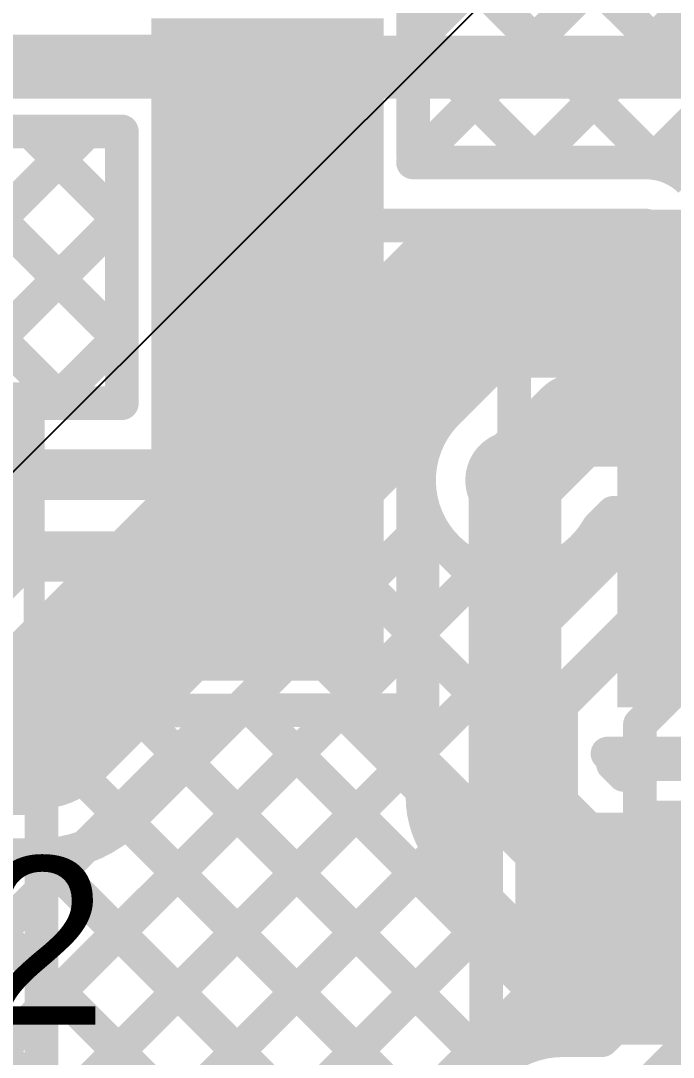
# Model space of a CAD drawing. Header units: millimetres. Extents: x 0 to 214, y 0 to 214.
# Drawn here: x 2.6121 to 2.7673, y 2.5884 to 2.8351 of the extents above; entities that cross this region are included whole.
import ezdxf

# ---------------------------------------------------------------- set-up
doc = ezdxf.new("R2010")
doc.units = ezdxf.units.MM
doc.header["$MEASUREMENT"] = 0
for name, color, linetype in [('BottomLayer', 5, 'Continuous'), ('BottomOverlay', 54, 'Continuous'), ('BottomPaste', 16, 'Continuous'), ('BottomSolder', 6, 'Continuous'), ('TopLayer', 1, 'Continuous'), ('TopOverlay', 2, 'Continuous'), ('TopPaste', 8, 'Continuous'), ('TopSolder', 216, 'Continuous'), ('ViaHoleLayer', 16, 'Continuous')]:
    doc.layers.add(name, color=color, linetype=linetype)
doc.styles.add('Arial', font='', dxfattribs={"height": 0.2})
doc.styles.get('Arial').set_extended_font_data('Arial')

# ---------------------------------------------------------------- blocks, each defined once
blk = doc.blocks.new('LQFP_100_10')
at = {"layer": 'TopLayer'}
for points in [[(-0.32874015, -0.0925197), (-0.28149605, -0.0925197), (-0.28149605, -0.1043307), (-0.32874015, -0.1043307)], [(-0.32874015, -0.1122047), (-0.28149605, -0.1122047), (-0.28149605, -0.1240157), (-0.32874015, -0.1240157)], [(-0.32874015, -0.1318898), (-0.28149605, -0.1318898), (-0.28149605, -0.1437008), (-0.32874015, -0.1437008)], [(-0.32874015, -0.1515748), (-0.28149605, -0.1515748), (-0.28149605, -0.1633858), (-0.32874015, -0.1633858)], [(-0.32874015, -0.1712598), (-0.28149605, -0.1712598), (-0.28149605, -0.1830708), (-0.32874015, -0.1830708)], [(-0.32874015, -0.1909448), (-0.28149605, -0.1909448), (-0.28149605, -0.2027558), (-0.32874015, -0.2027558)], [(-0.32874015, -0.2106299), (-0.28149605, -0.2106299), (-0.28149605, -0.2224409), (-0.32874015, -0.2224409)], [(-0.32874015, -0.230315), (-0.28149605, -0.230315), (-0.28149605, -0.242126), (-0.32874015, -0.242126)], [(-0.230315, -0.28149605), (-0.230315, -0.32874015), (-0.242126, -0.32874015), (-0.242126, -0.28149605)], [(-0.21063, -0.28149605), (-0.21063, -0.32874015), (-0.222441, -0.32874015), (-0.222441, -0.28149605)]]:
    blk.add_hatch(color=1, dxfattribs=at).paths.add_polyline_path(points)
at = {"layer": 'TopPaste'}
for points in [[(-0.32874015, -0.0925197), (-0.28149605, -0.0925197), (-0.28149605, -0.1043307), (-0.32874015, -0.1043307)], [(-0.32874015, -0.1122047), (-0.28149605, -0.1122047), (-0.28149605, -0.1240157), (-0.32874015, -0.1240157)], [(-0.32874015, -0.1318898), (-0.28149605, -0.1318898), (-0.28149605, -0.1437008), (-0.32874015, -0.1437008)], [(-0.32874015, -0.1515748), (-0.28149605, -0.1515748), (-0.28149605, -0.1633858), (-0.32874015, -0.1633858)], [(-0.32874015, -0.1712598), (-0.28149605, -0.1712598), (-0.28149605, -0.1830708), (-0.32874015, -0.1830708)], [(-0.32874015, -0.1909448), (-0.28149605, -0.1909448), (-0.28149605, -0.2027558), (-0.32874015, -0.2027558)], [(-0.32874015, -0.2106299), (-0.28149605, -0.2106299), (-0.28149605, -0.2224409), (-0.32874015, -0.2224409)], [(-0.32874015, -0.230315), (-0.28149605, -0.230315), (-0.28149605, -0.242126), (-0.32874015, -0.242126)], [(-0.230315, -0.28149605), (-0.230315, -0.32874015), (-0.242126, -0.32874015), (-0.242126, -0.28149605)], [(-0.21063, -0.28149605), (-0.21063, -0.32874015), (-0.222441, -0.32874015), (-0.222441, -0.28149605)]]:
    blk.add_hatch(color=8, dxfattribs=at).paths.add_polyline_path(points)
at = {"layer": 'TopSolder'}
for points in [[(-0.33274015, -0.0885197), (-0.27749605, -0.0885197), (-0.27749605, -0.1083307), (-0.33274015, -0.1083307)], [(-0.33274015, -0.1082047), (-0.27749605, -0.1082047), (-0.27749605, -0.1280157), (-0.33274015, -0.1280157)], [(-0.33274015, -0.1278898), (-0.27749605, -0.1278898), (-0.27749605, -0.1477008), (-0.33274015, -0.1477008)], [(-0.33274015, -0.1475748), (-0.27749605, -0.1475748), (-0.27749605, -0.1673858), (-0.33274015, -0.1673858)], [(-0.33274015, -0.1672598), (-0.27749605, -0.1672598), (-0.27749605, -0.1870708), (-0.33274015, -0.1870708)], [(-0.33274015, -0.1869448), (-0.27749605, -0.1869448), (-0.27749605, -0.2067558), (-0.33274015, -0.2067558)], [(-0.33274015, -0.2066299), (-0.27749605, -0.2066299), (-0.27749605, -0.2264409), (-0.33274015, -0.2264409)], [(-0.33274015, -0.226315), (-0.27749605, -0.226315), (-0.27749605, -0.246126), (-0.33274015, -0.246126)], [(-0.226315, -0.27749605), (-0.226315, -0.33274015), (-0.246126, -0.33274015), (-0.246126, -0.27749605)], [(-0.20663, -0.27749605), (-0.20663, -0.33274015), (-0.226441, -0.33274015), (-0.226441, -0.27749605)]]:
    blk.add_hatch(color=216, dxfattribs=at).paths.add_polyline_path(points)
at = {"layer": 'TopOverlay', "const_width": 0.005}
blk.add_lwpolyline([(-0.2863386, -0.2563386), (-0.2563386, -0.2863386)], dxfattribs=at)
at = {"layer": 'TopOverlay', "const_width": 0.0025}
for points in [[(-0.2875886, -0.2563386, 1), (-0.2850886, -0.2563386, 1)], [(-0.2575886, -0.2863386, 1), (-0.2550886, -0.2863386, 1)]]:
    blk.add_lwpolyline(points, format="xyb", close=True, dxfattribs=at)
blk = doc.blocks.new('RES_0603_B_234')
at = {"layer": 'BottomLayer'}
for points in [[(-0.045, -0.0175), (-0.045, 0.0175), (-0.015, 0.0175), (-0.015, -0.0175)], [(0.015, -0.0175), (0.015, 0.0175), (0.045, 0.0175), (0.045, -0.0175)]]:
    blk.add_hatch(color=5, dxfattribs=at).paths.add_polyline_path(points)
at = {"layer": 'BottomPaste'}
for points in [[(-0.045, -0.0175), (-0.045, 0.0175), (-0.015, 0.0175), (-0.015, -0.0175)], [(0.015, -0.0175), (0.015, 0.0175), (0.045, 0.0175), (0.045, -0.0175)]]:
    blk.add_hatch(color=16, dxfattribs=at).paths.add_polyline_path(points)
at = {"layer": 'BottomSolder'}
for points in [[(-0.049, -0.0215), (-0.049, 0.0215), (-0.011, 0.0215), (-0.011, -0.0215)], [(0.011, -0.0215), (0.011, 0.0215), (0.049, 0.0215), (0.049, -0.0215)]]:
    blk.add_hatch(color=6, dxfattribs=at).paths.add_polyline_path(points)
at = {"layer": 'BottomOverlay', "const_width": 0.005}
for points in [[(-0.049, 0.021), (-0.049, -0.021)], [(-0.049, 0.021), (0.049, 0.021)], [(0.049, 0.021), (0.049, -0.021)], [(-0.049, -0.021), (0.049, -0.021)]]:
    blk.add_lwpolyline(points, dxfattribs=at)
at = {"layer": 'BottomOverlay', "const_width": 0.0025}
for points in [[(-0.05025, 0.021, 1), (-0.04775, 0.021, 1)], [(-0.05025, 0.021, 1), (-0.04775, 0.021, 1)], [(0.04775, 0.021, 1), (0.05025, 0.021, 1)], [(0.04775, 0.021, 1), (0.05025, 0.021, 1)], [(-0.05025, -0.021, 1), (-0.04775, -0.021, 1)], [(-0.05025, -0.021, 1), (-0.04775, -0.021, 1)], [(0.04775, -0.021, 1), (0.05025, -0.021, 1)], [(0.04775, -0.021, 1), (0.05025, -0.021, 1)]]:
    blk.add_lwpolyline(points, format="xyb", close=True, dxfattribs=at)
blk = doc.blocks.new('C__0603_B_288')
at = {"layer": 'BottomLayer'}
for points in [[(-0.045, -0.0175), (-0.045, 0.0175), (-0.015, 0.0175), (-0.015, -0.0175)], [(0.015, -0.0175), (0.015, 0.0175), (0.045, 0.0175), (0.045, -0.0175)]]:
    blk.add_hatch(color=5, dxfattribs=at).paths.add_polyline_path(points)
at = {"layer": 'BottomPaste'}
for points in [[(-0.045, -0.0175), (-0.045, 0.0175), (-0.015, 0.0175), (-0.015, -0.0175)], [(0.015, -0.0175), (0.015, 0.0175), (0.045, 0.0175), (0.045, -0.0175)]]:
    blk.add_hatch(color=16, dxfattribs=at).paths.add_polyline_path(points)
at = {"layer": 'BottomSolder'}
for points in [[(-0.0473622, -0.0198622), (-0.0473622, 0.0198622), (-0.0126378, 0.0198622), (-0.0126378, -0.0198622)], [(0.0126378, -0.0198622), (0.0126378, 0.0198622), (0.0473622, 0.0198622), (0.0473622, -0.0198622)]]:
    blk.add_hatch(color=6, dxfattribs=at).paths.add_polyline_path(points)
at = {"layer": 'BottomOverlay', "const_width": 0.005}
for points in [[(-0.049, 0.021), (-0.049, -0.021)], [(-0.049, 0.021), (-0.018, 0.021)], [(0.018, 0.021), (0.049, 0.021)], [(0.049, 0.021), (0.049, -0.021)], [(-0.049, -0.021), (-0.018, -0.021)], [(0.018, -0.021), (0.049, -0.021)]]:
    blk.add_lwpolyline(points, dxfattribs=at)
at = {"layer": 'BottomOverlay', "const_width": 0.0025}
for points in [[(-0.05025, 0.021, 1), (-0.04775, 0.021, 1)], [(-0.05025, 0.021, 1), (-0.04775, 0.021, 1)], [(-0.01925, 0.021, 1), (-0.01675, 0.021, 1)], [(0.01675, 0.021, 1), (0.01925, 0.021, 1)], [(0.04775, 0.021, 1), (0.05025, 0.021, 1)], [(0.04775, 0.021, 1), (0.05025, 0.021, 1)], [(-0.05025, -0.021, 1), (-0.04775, -0.021, 1)], [(-0.05025, -0.021, 1), (-0.04775, -0.021, 1)], [(-0.01925, -0.021, 1), (-0.01675, -0.021, 1)], [(0.01675, -0.021, 1), (0.01925, -0.021, 1)], [(0.04775, -0.021, 1), (0.05025, -0.021, 1)], [(0.04775, -0.021, 1), (0.05025, -0.021, 1)]]:
    blk.add_lwpolyline(points, format="xyb", close=True, dxfattribs=at)

msp = doc.modelspace()

# ---------------------------------------------------------------- hatches: boundary and pattern name
at = {"layer": 'BottomLayer'}
msp.add_hatch(color=5, dxfattribs=at).paths.add_polyline_path([(2.754, 2.671708), (2.808, 2.671708), (2.808, 2.79), (2.754, 2.79)])
h = msp.add_hatch(color=5, dxfattribs=at)
edge = h.paths.add_edge_path()
edge.add_arc((2.7781724, 2.7701332), 0.011811, 0, 360)
h = msp.add_hatch(color=5, dxfattribs=at)
edge = h.paths.add_edge_path()
edge.add_arc((2.7296197, 2.7257273), 0.011811, 0, 360)
at = {"layer": 'TopLayer'}
h = msp.add_hatch(color=1, dxfattribs=at)
edge = h.paths.add_edge_path()
edge.add_arc((2.7781724, 2.7701332), 0.011811, 0, 360)
h = msp.add_hatch(color=1, dxfattribs=at)
edge = h.paths.add_edge_path()
edge.add_arc((2.7296197, 2.7257273), 0.011811, 0, 360)
at = {"layer": 'ViaHoleLayer'}
h = msp.add_hatch(color=16, dxfattribs=at)
edge = h.paths.add_edge_path()
edge.add_arc((2.7296197, 2.7257273), 0.0059055, 0, 360)

# ---------------------------------------------------------------- linework, layer by layer
at = {"layer": 'BottomLayer'}
for points, const_width in [([(2.57, 2.824), (2.799, 2.824)], 0.015), ([(2.6165685, 2.6675631), (2.7191386, 2.7701332)], 0.04), ([(2.7191386, 2.7701332), (2.7781724, 2.7701332)], 0.04), ([(2.7296197, 2.6503804), (2.7296197, 2.7257273)], 0.022), ([(2.63851, 2.645664), (2.7076197, 2.7147737)], 0.008), ([(2.7076197, 2.6503804), (2.7076197, 2.7147737)], 0.008), ([(2.6938359, 2.7009899), (2.7076197, 2.6872061)], 0.008), ([(1.9472672, 1.9301254), (2.7076197, 2.6904779)], 0.008), ([(2.6796938, 2.6868478), (2.7076197, 2.6589218)], 0.008), ([(2.545762, 2.6675631), (2.5942763, 2.6675631)], 0.04), ([(2.5942763, 2.6675631), (2.6165685, 2.6675631)], 0.04), ([(2.6655516, 2.6727056), (2.7457572, 2.5925)], 0.008), ([(2.2324261, 2.187), (2.7076197, 2.6621936)], 0.008), ([(2.7516197, 2.660708), (2.8104618, 2.660708)], 0.008), ([(2.7601673, 2.6581726), (2.7627027, 2.660708)], 0.008), ([(2.7624021, 2.660708), (2.7649375, 2.6581726)], 0.008), ([(2.6514095, 2.6585635), (2.7243694, 2.5856035)], 0.008), ([(2.7296197, 2.6503804), (2.7463997, 2.6336004)], 0.022), ([(2.7529401, 2.6581726), (2.8086409, 2.6581726)], 0.008), ([(2.7529401, 2.6581726), (2.7555123, 2.6556004)], 0.008), ([(2.6372332, 2.6444554), (2.7181414, 2.5635472)], 0.008), ([(2.7463997, 2.6336004), (2.7787131, 2.6336004)], 0.022), ([(2.1270168, 2.1381593), (2.6273593, 2.6385018)], 0.008), ([(2.2607104, 2.187), (2.7115465, 2.6378361)], 0.008), ([(2.5885569, 2.6365631), (2.7141042, 2.5110158)], 0.008), ([(2.5942763, 2.6365631), (2.6165685, 2.6365631)], 0.008), ([(2.61684, 2.6365643), (2.7282464, 2.525158)], 0.008), ([(2.7141025, 2.634785), (2.7308043, 2.6180832)], 0.008), ([(2.2889947, 2.187), (2.7254411, 2.6234464)], 0.008), ([(2.5753948, 2.6214409), (2.6999621, 2.4968737)], 0.008), ([(2.317279, 2.187), (2.7422704, 2.6119914)], 0.008), ([(2.7463997, 2.6116004), (2.7516409, 2.6116004)], 0.008), ([(2.7516409, 2.6061726), (2.7516409, 2.6116004)], 0.008), ([(2.7516409, 2.6061726), (2.7566409, 2.6061726)], 0.008), ([(2.7566409, 2.5988073), (2.7566409, 2.6061726)], 0.008), ([(2.7503336, 2.5925), (2.7566409, 2.5988073)], 0.008), ([(2.7600676, 2.569), (2.7801409, 2.5890733)], 0.025), ([(2.741, 2.5925), (2.7503336, 2.5925)], 0.008)]:
    msp.add_lwpolyline(points, dxfattribs=dict(at, const_width=const_width))
for points, const_width in [([(2.7091386, 2.7701332, 1), (2.7291386, 2.7701332, 1)], 0.02), ([(2.7091386, 2.7701332, 1), (2.7291386, 2.7701332, 1)], 0.02), ([(2.7681724, 2.7701332, 1), (2.7881724, 2.7701332, 1)], 0.02), ([(2.7241197, 2.7257273, 1), (2.7351197, 2.7257273, 1)], 0.011), ([(2.7056197, 2.7147737, 1), (2.7096197, 2.7147737, 1)], 0.004), ([(2.7056197, 2.7147737, 1), (2.7096197, 2.7147737, 1)], 0.004), ([(2.6918359, 2.7009899, 1), (2.6958359, 2.7009899, 1)], 0.004), ([(2.7056197, 2.6904779, 1), (2.7096197, 2.6904779, 1)], 0.004), ([(2.7056197, 2.6872061, 1), (2.7096197, 2.6872061, 1)], 0.004), ([(2.6776938, 2.6868478, 1), (2.6816938, 2.6868478, 1)], 0.004), ([(2.5842763, 2.6675631, 1), (2.6042763, 2.6675631, 1)], 0.02), ([(2.5842763, 2.6675631, 1), (2.6042763, 2.6675631, 1)], 0.02), ([(2.6065685, 2.6675631, 1), (2.6265685, 2.6675631, 1)], 0.02), ([(2.6065685, 2.6675631, 1), (2.6265685, 2.6675631, 1)], 0.02), ([(2.6635516, 2.6727056, 1), (2.6675516, 2.6727056, 1)], 0.004), ([(2.7056197, 2.6621936, 1), (2.7096197, 2.6621936, 1)], 0.004), ([(2.7496197, 2.660708, 1), (2.7536197, 2.660708, 1)], 0.004), ([(2.7604021, 2.660708, 1), (2.7644021, 2.660708, 1)], 0.004), ([(2.7607027, 2.660708, 1), (2.7647027, 2.660708, 1)], 0.004), ([(2.6494095, 2.6585635, 1), (2.6534095, 2.6585635, 1)], 0.004), ([(2.7056197, 2.6589218, 1), (2.7096197, 2.6589218, 1)], 0.004), ([(2.7241197, 2.6503804, 1), (2.7351197, 2.6503804, 1)], 0.011), ([(2.7241197, 2.6503804, 1), (2.7351197, 2.6503804, 1)], 0.011), ([(2.7509401, 2.6581726, 1), (2.7549401, 2.6581726, 1)], 0.004), ([(2.7509401, 2.6581726, 1), (2.7549401, 2.6581726, 1)], 0.004), ([(2.7581673, 2.6581726, 1), (2.7621673, 2.6581726, 1)], 0.004), ([(2.7629375, 2.6581726, 1), (2.7669375, 2.6581726, 1)], 0.004), ([(2.7535123, 2.6556004, 1), (2.7575123, 2.6556004, 1)], 0.004), ([(2.7056197, 2.6503804, 1), (2.7096197, 2.6503804, 1)], 0.004), ([(2.7056197, 2.6503804, 1), (2.7096197, 2.6503804, 1)], 0.004), ([(2.7056197, 2.6503804, 1), (2.7096197, 2.6503804, 1)], 0.004), ([(2.6364888, 2.6456428, 1), (2.6404888, 2.6456428, 1)], 0.004), ([(2.63651, 2.645664, 1), (2.64051, 2.645664, 1)], 0.004), ([(2.63651, 2.645664, 1), (2.64051, 2.645664, 1)], 0.004), ([(2.6352332, 2.6444554, 1), (2.6392332, 2.6444554, 1)], 0.004), ([(2.7408997, 2.6336004, 1), (2.7518997, 2.6336004, 1)], 0.011), ([(2.7408997, 2.6336004, 1), (2.7518997, 2.6336004, 1)], 0.011), ([(2.6253593, 2.6385018, 1), (2.6293593, 2.6385018, 1)], 0.004), ([(2.7095465, 2.6378361, 1), (2.7135465, 2.6378361, 1)], 0.004), ([(2.6145685, 2.6365631, 1), (2.6185685, 2.6365631, 1)], 0.004), ([(2.6145685, 2.6365631, 1), (2.6185685, 2.6365631, 1)], 0.004), ([(2.6145685, 2.6365631, 1), (2.6185685, 2.6365631, 1)], 0.004), ([(2.61484, 2.6365643, 1), (2.61884, 2.6365643, 1)], 0.004), ([(2.7120634, 2.6348241, 1), (2.7160634, 2.6348241, 1)], 0.004), ([(2.7121025, 2.634785, 1), (2.7161025, 2.634785, 1)], 0.004), ([(2.7121025, 2.634785, 1), (2.7161025, 2.634785, 1)], 0.004), ([(2.7234411, 2.6234464, 1), (2.7274411, 2.6234464, 1)], 0.004), ([(2.7288043, 2.6180832, 1), (2.7328043, 2.6180832, 1)], 0.004), ([(2.7288043, 2.6180832, 1), (2.7328043, 2.6180832, 1)], 0.004), ([(2.7288434, 2.6180441, 1), (2.7328434, 2.6180441, 1)], 0.004), ([(2.7402704, 2.6119914, 1), (2.7442704, 2.6119914, 1)], 0.004), ([(2.7443997, 2.6116004, 1), (2.7483997, 2.6116004, 1)], 0.004), ([(2.7443997, 2.6116004, 1), (2.7483997, 2.6116004, 1)], 0.004), ([(2.7443997, 2.6116004, 1), (2.7483997, 2.6116004, 1)], 0.004), ([(2.7496409, 2.6116004, 1), (2.7536409, 2.6116004, 1)], 0.004), ([(2.7496409, 2.6116004, 1), (2.7536409, 2.6116004, 1)], 0.004), ([(2.7496409, 2.6061726, 1), (2.7536409, 2.6061726, 1)], 0.004), ([(2.7496409, 2.6061726, 1), (2.7536409, 2.6061726, 1)], 0.004), ([(2.7546409, 2.6061726, 1), (2.7586409, 2.6061726, 1)], 0.004), ([(2.7546409, 2.6061726, 1), (2.7586409, 2.6061726, 1)], 0.004), ([(2.7546409, 2.5988073, 1), (2.7586409, 2.5988073, 1)], 0.004), ([(2.7546409, 2.5988073, 1), (2.7586409, 2.5988073, 1)], 0.004), ([(2.739, 2.5925, 1), (2.743, 2.5925, 1)], 0.004), ([(2.739, 2.5925, 1), (2.743, 2.5925, 1)], 0.004), ([(2.7437572, 2.5925, 1), (2.7477572, 2.5925, 1)], 0.004), ([(2.7483336, 2.5925, 1), (2.7523336, 2.5925, 1)], 0.004), ([(2.7483336, 2.5925, 1), (2.7523336, 2.5925, 1)], 0.004), ([(2.7223694, 2.5856035, 1), (2.7263694, 2.5856035, 1)], 0.004)]:
    msp.add_lwpolyline(points, format="xyb", close=True, dxfattribs=dict(at, const_width=const_width))
at = {"layer": 'BottomLayer', "const_width": 0.008}
for points in [[(2.7140634, 2.6348241, -0.198912367379658), (2.7076197, 2.6503804)], [(2.7141025, 2.634785, -0.1995659928720999), (2.7076197, 2.6503804)], [(2.63851, 2.645664, -0.1991633026690429), (2.6165685, 2.6365631)], [(2.6384888, 2.6456428, -0.198912367379658), (2.6165685, 2.6365631)], [(2.7463997, 2.6116004, -0.1995659928720998), (2.7308043, 2.6180832)], [(2.7463997, 2.6116004, -0.198912367379658), (2.7308434, 2.6180441)], [(2.741, 2.5455, -0.9999999999999999), (2.741, 2.5925)]]:
    msp.add_lwpolyline(points, format="xyb", dxfattribs=at)
at = {"layer": 'BottomSolder'}
msp.add_line((0.0144901, 0.1343284), (214.0602332, 213.986523), dxfattribs=at)
at = {"layer": 'TopLayer'}
for points, const_width in [([(2.7053725, 2.8296522), (2.8215464, 2.9458261)], 0.008), ([(2.7053725, 2.8013679), (2.8356886, 2.931684)], 0.008), ([(2.7053725, 2.8013679), (2.8356886, 2.931684)], 0.008), ([(2.7336519, 2.801363), (2.8498307, 2.9175418)], 0.008), ([(2.7618911, 2.8013179), (2.8639729, 2.9033997)], 0.008), ([(2.7053725, 2.8874434), (2.8308159, 2.762)], 0.008), ([(2.7053725, 2.8591591), (2.7634103, 2.8011213)], 0.008), ([(2.7053725, 2.8285127), (2.7053725, 2.8426386)], 0.008), ([(2.7053725, 2.8285127), (2.7053725, 2.8426386)], 0.008), ([(2.7053725, 2.8308748), (2.7348843, 2.801363)], 0.008), ([(2.5447331, 2.8257331), (2.6707504, 2.8257331)], 0.012), ([(2.7053725, 2.8229536), (2.7053725, 2.8285127)], 0.008), ([(2.7053725, 2.8088276), (2.7053725, 2.8229536)], 0.008), ([(2.7053725, 2.8088276), (2.7053725, 2.8229536)], 0.008), ([(2.5517747, 2.8087331), (2.6361283, 2.8087331)], 0.008), ([(2.5578084, 2.8087331), (2.6224744, 2.7440671)], 0.008), ([(2.5723243, 2.7531726), (2.6278848, 2.8087331)], 0.008), ([(2.5860927, 2.8087331), (2.6361283, 2.7586975)], 0.008), ([(2.614377, 2.8087331), (2.6361283, 2.7869818)], 0.008), ([(2.6361283, 2.8032685), (2.6361283, 2.8087331)], 0.008), ([(2.7053725, 2.8032685), (2.7053725, 2.8088276)], 0.008), ([(2.6361283, 2.7891426), (2.6361283, 2.8032685)], 0.008), ([(2.6361283, 2.7891426), (2.6361283, 2.8032685)], 0.008), ([(2.7053725, 2.801363), (2.7607284, 2.801363)], 0.008), ([(2.5915031, 2.7440671), (2.6361283, 2.7886923)], 0.008), ([(2.6361283, 2.7835835), (2.6361283, 2.7891426)], 0.008), ([(2.6707504, 2.786363), (2.7607284, 2.786363)], 0.008), ([(2.7607284, 2.786363), (2.7769582, 2.7701332)], 0.008), ([(2.6361283, 2.7694575), (2.6361283, 2.7835835)], 0.008), ([(2.6361283, 2.7694575), (2.6361283, 2.7835835)], 0.008), ([(2.7288503, 2.771363), (2.7545152, 2.771363)], 0.008), ([(2.7288503, 2.771363), (2.7388087, 2.7614046)], 0.008), ([(2.7366, 2.771363), (2.745963, 2.762)], 0.008), ([(2.6361283, 2.7638985), (2.6361283, 2.7694575)], 0.008), ([(2.6707504, 2.766678), (2.7123221, 2.766678)], 0.008), ([(2.7123221, 2.766678), (2.7294618, 2.7495383)], 0.008), ([(2.7508575, 2.762), (2.7556129, 2.7667554)], 0.008), ([(2.6361283, 2.7497725), (2.6361283, 2.7638985)], 0.008), ([(2.6361283, 2.7497725), (2.6361283, 2.7638985)], 0.008), ([(2.7438924, 2.762), (2.7568606, 2.762)], 0.008), ([(2.6197874, 2.7440671), (2.6361283, 2.760408)], 0.008), ([(2.7061089, 2.751678), (2.7144618, 2.7433251)], 0.008), ([(2.6361283, 2.7442135), (2.6361283, 2.7497725)], 0.008), ([(2.7053725, 2.7442135), (2.7053725, 2.7497725)], 0.008), ([(2.7053725, 2.7447993), (2.70918, 2.7486068)], 0.008), ([(2.7294618, 2.7258852), (2.7294618, 2.7495383)], 0.008), ([(2.7296197, 2.7257273), (2.7438924, 2.74)], 0.022), ([(2.7438924, 2.74), (2.96919, 2.74)], 0.022), ([(2.5843212, 2.7440671), (2.6361283, 2.7440671)], 0.008), ([(2.7053725, 2.7460219), (2.7116351, 2.7397593)], 0.008), ([(2.7053725, 2.7300875), (2.7053725, 2.7442135)], 0.008), ([(2.7053725, 2.7300875), (2.7053725, 2.7442135)], 0.008), ([(2.569626, 2.7270671), (2.6493335, 2.7270671)], 0.012), ([(2.6493335, 2.7270671), (2.6494799, 2.7272135)], 0.012), ([(2.6494799, 2.7272135), (2.6531283, 2.7272135)], 0.012), ([(2.7053725, 2.7245284), (2.7053725, 2.7300875)], 0.008), ([(2.7053725, 2.7104025), (2.7053725, 2.7245284)], 0.008), ([(2.7053725, 2.7104025), (2.7053725, 2.7245284)], 0.008), ([(2.7294618, 2.7258852), (2.7296197, 2.7257273)], 0.008), ([(2.7053725, 2.716515), (2.7078313, 2.7189738)], 0.008), ([(2.7053725, 2.7177376), (2.7128959, 2.7102142)], 0.008), ([(2.7283482, 2.6839756), (2.7623726, 2.718)], 0.008), ([(2.739648, 2.672648), (2.784, 2.717)], 0.01), ([(2.7494389, 2.7144339), (2.753005, 2.718)], 0.008), ([(2.753005, 2.718), (2.7623726, 2.718)], 0.008), ([(2.580315, 2.676154), (2.6117839, 2.7076229)], 0.012), ([(2.6117839, 2.7076229), (2.6707504, 2.7076229)], 0.012), ([(2.7053725, 2.7048433), (2.7053725, 2.7104025)], 0.008), ([(2.7141066, 2.7090035), (2.7337414, 2.6893688)], 0.008), ([(2.7436517, 2.7077427), (2.7478835, 2.7035109)], 0.008), ([(2.7053725, 2.6907174), (2.7053725, 2.7048433)], 0.008), ([(2.7053725, 2.6907174), (2.7053725, 2.7048433)], 0.008), ([(2.7053725, 2.6882307), (2.7215378, 2.704396)], 0.008), ([(2.759333, 2.6676324), (2.7891251, 2.6974245)], 0.008), ([(2.6000001, 2.6680001), (2.6199378, 2.6879378)], 0.012), ([(2.6199378, 2.6879378), (2.6707504, 2.6879378)], 0.012), ([(2.7053725, 2.6710323), (2.7053725, 2.6907174)], 0.008), ([(2.7053725, 2.6894533), (2.723648, 2.6711778)], 0.008), ([(2.6170001, 2.571574), (2.7254491, 2.680023)], 0.008), ([(2.723648, 2.6536623), (2.723648, 2.672648)], 0.008), ([(2.739648, 2.6190402), (2.739648, 2.672648)], 0.01), ([(2.6170001, 2.5998583), (2.6881741, 2.6710323)], 0.008), ([(2.6170001, 2.6564269), (2.631511, 2.6709378)], 0.008), ([(2.6170001, 2.6281426), (2.6597953, 2.6709378)], 0.008), ([(2.6170001, 2.6609585), (2.6269794, 2.6709378)], 0.008), ([(2.6269794, 2.6709378), (2.6707504, 2.6709378)], 0.008), ([(2.6390351, 2.6709378), (2.7227425, 2.5872304)], 0.008), ([(2.6673194, 2.6709378), (2.7227425, 2.6155147)], 0.008), ([(2.6725404, 2.6710323), (2.7053725, 2.6710323)], 0.008), ([(2.6955092, 2.6710323), (2.7227425, 2.643799)], 0.008), ([(2.759333, 2.6190402), (2.759333, 2.6676324)], 0.008), ([(2.6188651, 2.6628235), (2.7191121, 2.5625765)], 0.008), ([(2.6170001, 2.5000415), (2.6170001, 2.6609585)], 0.008), ([(2.7227425, 2.5844181), (2.7227425, 2.6536623)], 0.008), ([(2.6170001, 2.5432897), (2.7227425, 2.6490321)], 0.008), ([(2.6170001, 2.6364042), (2.762, 2.4914043)], 0.008), ([(2.6170001, 2.5150054), (2.7227425, 2.6207478)], 0.008), ([(2.6170001, 2.6081199), (2.7632004, 2.4619196)], 0.008), ([(2.6236603, 2.4933813), (2.7227425, 2.5924635)], 0.008)]:
    msp.add_lwpolyline(points, dxfattribs=dict(at, const_width=const_width))
for points, const_width in [([(2.7033725, 2.8308748, 1), (2.7073725, 2.8308748, 1)], 0.004), ([(2.6677504, 2.8257331, 1), (2.6737504, 2.8257331, 1)], 0.006), ([(2.7033725, 2.8296522, 1), (2.7073725, 2.8296522, 1)], 0.004), ([(2.7033725, 2.8285127, 1), (2.7073725, 2.8285127, 1)], 0.004), ([(2.7033725, 2.8285127, 1), (2.7073725, 2.8285127, 1)], 0.004), ([(2.7033725, 2.8285127, 1), (2.7073725, 2.8285127, 1)], 0.004), ([(2.7033725, 2.8229536, 1), (2.7073725, 2.8229536, 1)], 0.004), ([(2.7033725, 2.8229536, 1), (2.7073725, 2.8229536, 1)], 0.004), ([(2.7033725, 2.8229536, 1), (2.7073725, 2.8229536, 1)], 0.004), ([(2.612377, 2.8087331, 1), (2.616377, 2.8087331, 1)], 0.004), ([(2.6258848, 2.8087331, 1), (2.6298848, 2.8087331, 1)], 0.004), ([(2.6341283, 2.8087331, 1), (2.6381283, 2.8087331, 1)], 0.004), ([(2.6341283, 2.8087331, 1), (2.6381283, 2.8087331, 1)], 0.004), ([(2.7033725, 2.8088276, 1), (2.7073725, 2.8088276, 1)], 0.004), ([(2.7033725, 2.8088276, 1), (2.7073725, 2.8088276, 1)], 0.004), ([(2.7033725, 2.8088276, 1), (2.7073725, 2.8088276, 1)], 0.004), ([(2.6341283, 2.8032685, 1), (2.6381283, 2.8032685, 1)], 0.004), ([(2.6341283, 2.8032685, 1), (2.6381283, 2.8032685, 1)], 0.004), ([(2.6341283, 2.8032685, 1), (2.6381283, 2.8032685, 1)], 0.004), ([(2.7033725, 2.8032685, 1), (2.7073725, 2.8032685, 1)], 0.004), ([(2.7033725, 2.8013679, 1), (2.7073725, 2.8013679, 1)], 0.004), ([(2.7033725, 2.8013679, 1), (2.7073725, 2.8013679, 1)], 0.004), ([(2.7033725, 2.801363, 1), (2.7073725, 2.801363, 1)], 0.004), ([(2.7316519, 2.801363, 1), (2.7356519, 2.801363, 1)], 0.004), ([(2.7328843, 2.801363, 1), (2.7368843, 2.801363, 1)], 0.004), ([(2.7587284, 2.801363, 1), (2.7627284, 2.801363, 1)], 0.004), ([(2.7587284, 2.801363, 1), (2.7627284, 2.801363, 1)], 0.004), ([(2.7587284, 2.801363, 1), (2.7627284, 2.801363, 1)], 0.004), ([(2.7598911, 2.8013179, 1), (2.7638911, 2.8013179, 1)], 0.004), ([(2.7614103, 2.8011213, 1), (2.7654103, 2.8011213, 1)], 0.004), ([(2.6341283, 2.7891426, 1), (2.6381283, 2.7891426, 1)], 0.004), ([(2.6341283, 2.7891426, 1), (2.6381283, 2.7891426, 1)], 0.004), ([(2.6341283, 2.7891426, 1), (2.6381283, 2.7891426, 1)], 0.004), ([(2.6341283, 2.7886923, 1), (2.6381283, 2.7886923, 1)], 0.004), ([(2.6341283, 2.7869818, 1), (2.6381283, 2.7869818, 1)], 0.004), ([(2.6687504, 2.786363, 1), (2.6727504, 2.786363, 1)], 0.004), ([(2.7587284, 2.786363, 1), (2.7627284, 2.786363, 1)], 0.004), ([(2.7587284, 2.786363, 1), (2.7627284, 2.786363, 1)], 0.004), ([(2.6341283, 2.7835835, 1), (2.6381283, 2.7835835, 1)], 0.004), ([(2.6341283, 2.7835835, 1), (2.6381283, 2.7835835, 1)], 0.004), ([(2.6341283, 2.7835835, 1), (2.6381283, 2.7835835, 1)], 0.004), ([(2.7268503, 2.771363, 1), (2.7308503, 2.771363, 1)], 0.004), ([(2.7268503, 2.771363, 1), (2.7308503, 2.771363, 1)], 0.004), ([(2.7346, 2.771363, 1), (2.7386, 2.771363, 1)], 0.004), ([(2.7525152, 2.771363, 1), (2.7565152, 2.771363, 1)], 0.004), ([(2.6341283, 2.7694575, 1), (2.6381283, 2.7694575, 1)], 0.004), ([(2.6341283, 2.7694575, 1), (2.6381283, 2.7694575, 1)], 0.004), ([(2.6341283, 2.7694575, 1), (2.6381283, 2.7694575, 1)], 0.004), ([(2.7533646, 2.7705136, 1), (2.7573646, 2.7705136, 1)], 0.004), ([(2.6687504, 2.766678, 1), (2.6727504, 2.766678, 1)], 0.004), ([(2.7103221, 2.766678, 1), (2.7143221, 2.766678, 1)], 0.004), ([(2.7103221, 2.766678, 1), (2.7143221, 2.766678, 1)], 0.004), ([(2.7536129, 2.7667554, 1), (2.7576129, 2.7667554, 1)], 0.004), ([(2.6341283, 2.7638985, 1), (2.6381283, 2.7638985, 1)], 0.004), ([(2.6341283, 2.7638985, 1), (2.6381283, 2.7638985, 1)], 0.004), ([(2.6341283, 2.7638985, 1), (2.6381283, 2.7638985, 1)], 0.004), ([(2.7368087, 2.7614046, 1), (2.7408087, 2.7614046, 1)], 0.004), ([(2.7368087, 2.7614046, 1), (2.7408087, 2.7614046, 1)], 0.004), ([(2.7368087, 2.7614046, 1), (2.7408087, 2.7614046, 1)], 0.004), ([(2.7418924, 2.762, 1), (2.7458924, 2.762, 1)], 0.004), ([(2.7418924, 2.762, 1), (2.7458924, 2.762, 1)], 0.004), ([(2.7418924, 2.762, 1), (2.7458924, 2.762, 1)], 0.004), ([(2.743963, 2.762, 1), (2.747963, 2.762, 1)], 0.004), ([(2.7488575, 2.762, 1), (2.7528575, 2.762, 1)], 0.004), ([(2.7548606, 2.762, 1), (2.7588606, 2.762, 1)], 0.004), ([(2.7548606, 2.762, 1), (2.7588606, 2.762, 1)], 0.004), ([(2.6341283, 2.760408, 1), (2.6381283, 2.760408, 1)], 0.004), ([(2.6341283, 2.7586975, 1), (2.6381283, 2.7586975, 1)], 0.004), ([(2.7041089, 2.751678, 1), (2.7081089, 2.751678, 1)], 0.004), ([(2.6341283, 2.7497725, 1), (2.6381283, 2.7497725, 1)], 0.004), ([(2.6341283, 2.7497725, 1), (2.6381283, 2.7497725, 1)], 0.004), ([(2.6341283, 2.7497725, 1), (2.6381283, 2.7497725, 1)], 0.004), ([(2.7033725, 2.7497725, 1), (2.7073725, 2.7497725, 1)], 0.004), ([(2.70718, 2.7486068, 1), (2.71118, 2.7486068, 1)], 0.004), ([(2.7274618, 2.7495383, 1), (2.7314618, 2.7495383, 1)], 0.004), ([(2.7274618, 2.7495383, 1), (2.7314618, 2.7495383, 1)], 0.004), ([(2.7383924, 2.74, 1), (2.7493924, 2.74, 1)], 0.011), ([(2.7383924, 2.74, 1), (2.7493924, 2.74, 1)], 0.011), ([(2.6177874, 2.7440671, 1), (2.6217874, 2.7440671, 1)], 0.004), ([(2.6204744, 2.7440671, 1), (2.6244744, 2.7440671, 1)], 0.004), ([(2.6341283, 2.7442135, 1), (2.6381283, 2.7442135, 1)], 0.004), ([(2.6341283, 2.7440671, 1), (2.6381283, 2.7440671, 1)], 0.004), ([(2.7033725, 2.7460219, 1), (2.7073725, 2.7460219, 1)], 0.004), ([(2.7033725, 2.7447993, 1), (2.7073725, 2.7447993, 1)], 0.004), ([(2.7033725, 2.7442135, 1), (2.7073725, 2.7442135, 1)], 0.004), ([(2.7033725, 2.7442135, 1), (2.7073725, 2.7442135, 1)], 0.004), ([(2.7033725, 2.7442135, 1), (2.7073725, 2.7442135, 1)], 0.004), ([(2.7124618, 2.7433251, 1), (2.7164618, 2.7433251, 1)], 0.004), ([(2.7124618, 2.7427737, 1), (2.7164618, 2.7427737, 1)], 0.004), ([(2.7096351, 2.7397593, 1), (2.7136351, 2.7397593, 1)], 0.004), ([(2.7241197, 2.7257273, 1), (2.7351197, 2.7257273, 1)], 0.011), ([(2.6463335, 2.7270671, 1), (2.6523335, 2.7270671, 1)], 0.006), ([(2.6463335, 2.7270671, 1), (2.6523335, 2.7270671, 1)], 0.006), ([(2.6464799, 2.7272135, 1), (2.6524799, 2.7272135, 1)], 0.006), ([(2.6464799, 2.7272135, 1), (2.6524799, 2.7272135, 1)], 0.006), ([(2.6501283, 2.7272135, 1), (2.6561283, 2.7272135, 1)], 0.006), ([(2.7033725, 2.7300875, 1), (2.7073725, 2.7300875, 1)], 0.004), ([(2.7033725, 2.7300875, 1), (2.7073725, 2.7300875, 1)], 0.004), ([(2.7033725, 2.7300875, 1), (2.7073725, 2.7300875, 1)], 0.004), ([(2.7033725, 2.7245284, 1), (2.7073725, 2.7245284, 1)], 0.004), ([(2.7033725, 2.7245284, 1), (2.7073725, 2.7245284, 1)], 0.004), ([(2.7033725, 2.7245284, 1), (2.7073725, 2.7245284, 1)], 0.004), ([(2.7274618, 2.7258852, 1), (2.7314618, 2.7258852, 1)], 0.004), ([(2.7274618, 2.7258852, 1), (2.7314618, 2.7258852, 1)], 0.004), ([(2.7276197, 2.7257273, 1), (2.7316197, 2.7257273, 1)], 0.004), ([(2.7058313, 2.7189738, 1), (2.7098313, 2.7189738, 1)], 0.004), ([(2.7033725, 2.7177376, 1), (2.7073725, 2.7177376, 1)], 0.004), ([(2.7033725, 2.716515, 1), (2.7073725, 2.716515, 1)], 0.004), ([(2.751005, 2.718, 1), (2.755005, 2.718, 1)], 0.004), ([(2.751005, 2.718, 1), (2.755005, 2.718, 1)], 0.004), ([(2.7603726, 2.718, 1), (2.7643726, 2.718, 1)], 0.004), ([(2.7603726, 2.718, 1), (2.7643726, 2.718, 1)], 0.004), ([(2.7474389, 2.7144339, 1), (2.7514389, 2.7144339, 1)], 0.004), ([(2.7474389, 2.7144339, 1), (2.7514389, 2.7144339, 1)], 0.004), ([(2.6087839, 2.7076229, 1), (2.6147839, 2.7076229, 1)], 0.006), ([(2.6087839, 2.7076229, 1), (2.6147839, 2.7076229, 1)], 0.006), ([(2.6677504, 2.7076229, 1), (2.6737504, 2.7076229, 1)], 0.006), ([(2.7033725, 2.7104025, 1), (2.7073725, 2.7104025, 1)], 0.004), ([(2.7033725, 2.7104025, 1), (2.7073725, 2.7104025, 1)], 0.004), ([(2.7033725, 2.7104025, 1), (2.7073725, 2.7104025, 1)], 0.004), ([(2.7108959, 2.7102142, 1), (2.7148959, 2.7102142, 1)], 0.004), ([(2.7121066, 2.7090035, 1), (2.7161066, 2.7090035, 1)], 0.004), ([(2.7416517, 2.7077427, 1), (2.7456517, 2.7077427, 1)], 0.004), ([(2.7033725, 2.7048433, 1), (2.7073725, 2.7048433, 1)], 0.004), ([(2.7033725, 2.7048433, 1), (2.7073725, 2.7048433, 1)], 0.004), ([(2.7033725, 2.7048433, 1), (2.7073725, 2.7048433, 1)], 0.004), ([(2.7195378, 2.704396, 1), (2.7235378, 2.704396, 1)], 0.004), ([(2.7458835, 2.7035109, 1), (2.7498835, 2.7035109, 1)], 0.004), ([(2.6169378, 2.6879378, 1), (2.6229378, 2.6879378, 1)], 0.006), ([(2.6169378, 2.6879378, 1), (2.6229378, 2.6879378, 1)], 0.006), ([(2.6677504, 2.6879378, 1), (2.6737504, 2.6879378, 1)], 0.006), ([(2.7033725, 2.6907174, 1), (2.7073725, 2.6907174, 1)], 0.004), ([(2.7033725, 2.6907174, 1), (2.7073725, 2.6907174, 1)], 0.004), ([(2.7033725, 2.6907174, 1), (2.7073725, 2.6907174, 1)], 0.004), ([(2.7033725, 2.6894533, 1), (2.7073725, 2.6894533, 1)], 0.004), ([(2.7317414, 2.6893688, 1), (2.7357414, 2.6893688, 1)], 0.004), ([(2.7033725, 2.6882307, 1), (2.7073725, 2.6882307, 1)], 0.004), ([(2.7263343, 2.6839617, 1), (2.7303343, 2.6839617, 1)], 0.004), ([(2.7263482, 2.6839756, 1), (2.7303482, 2.6839756, 1)], 0.004), ([(2.7263482, 2.6839756, 1), (2.7303482, 2.6839756, 1)], 0.004), ([(2.7234491, 2.680023, 1), (2.7274491, 2.680023, 1)], 0.004), ([(2.721648, 2.672648, 1), (2.725648, 2.672648, 1)], 0.004), ([(2.721648, 2.672648, 1), (2.725648, 2.672648, 1)], 0.004), ([(2.721648, 2.672648, 1), (2.725648, 2.672648, 1)], 0.004), ([(2.737148, 2.672648, 1), (2.742148, 2.672648, 1)], 0.005), ([(2.737148, 2.672648, 1), (2.742148, 2.672648, 1)], 0.005), ([(2.6249794, 2.6709378, 1), (2.6289794, 2.6709378, 1)], 0.004), ([(2.6249794, 2.6709378, 1), (2.6289794, 2.6709378, 1)], 0.004), ([(2.629511, 2.6709378, 1), (2.633511, 2.6709378, 1)], 0.004), ([(2.6370351, 2.6709378, 1), (2.6410351, 2.6709378, 1)], 0.004), ([(2.6577953, 2.6709378, 1), (2.6617953, 2.6709378, 1)], 0.004), ([(2.6653194, 2.6709378, 1), (2.6693194, 2.6709378, 1)], 0.004), ([(2.6687504, 2.6709378, 1), (2.6727504, 2.6709378, 1)], 0.004), ([(2.6705404, 2.6710323, 1), (2.6745404, 2.6710323, 1)], 0.004), ([(2.6861741, 2.6710323, 1), (2.6901741, 2.6710323, 1)], 0.004), ([(2.6935092, 2.6710323, 1), (2.6975092, 2.6710323, 1)], 0.004), ([(2.7033725, 2.6710323, 1), (2.7073725, 2.6710323, 1)], 0.004), ([(2.7033725, 2.6710323, 1), (2.7073725, 2.6710323, 1)], 0.004), ([(2.721648, 2.6711778, 1), (2.725648, 2.6711778, 1)], 0.004), ([(2.757333, 2.6676324, 1), (2.761333, 2.6676324, 1)], 0.004), ([(2.757333, 2.6676324, 1), (2.761333, 2.6676324, 1)], 0.004), ([(2.6168651, 2.6628235, 1), (2.6208651, 2.6628235, 1)], 0.004), ([(2.6150001, 2.6609585, 1), (2.6190001, 2.6609585, 1)], 0.004), ([(2.6150001, 2.6609585, 1), (2.6190001, 2.6609585, 1)], 0.004), ([(2.6150001, 2.6564269, 1), (2.6190001, 2.6564269, 1)], 0.004), ([(2.7207425, 2.6536623, 1), (2.7247425, 2.6536623, 1)], 0.004), ([(2.721648, 2.6536623, 1), (2.725648, 2.6536623, 1)], 0.004), ([(2.7207425, 2.6490321, 1), (2.7247425, 2.6490321, 1)], 0.004), ([(2.7207425, 2.643799, 1), (2.7247425, 2.643799, 1)], 0.004), ([(2.6150001, 2.6364042, 1), (2.6190001, 2.6364042, 1)], 0.004), ([(2.6150001, 2.6281426, 1), (2.6190001, 2.6281426, 1)], 0.004), ([(2.7207425, 2.6207478, 1), (2.7247425, 2.6207478, 1)], 0.004), ([(2.737148, 2.6190402, 1), (2.742148, 2.6190402, 1)], 0.005), ([(2.757333, 2.6190402, 1), (2.761333, 2.6190402, 1)], 0.004), ([(2.7207425, 2.6155147, 1), (2.7247425, 2.6155147, 1)], 0.004), ([(2.6150001, 2.6081199, 1), (2.6190001, 2.6081199, 1)], 0.004), ([(2.6150001, 2.5998583, 1), (2.6190001, 2.5998583, 1)], 0.004), ([(2.7207425, 2.5924635, 1), (2.7247425, 2.5924635, 1)], 0.004), ([(2.7207425, 2.5872304, 1), (2.7247425, 2.5872304, 1)], 0.004)]:
    msp.add_lwpolyline(points, format="xyb", close=True, dxfattribs=dict(at, const_width=const_width))
at = {"layer": 'TopLayer', "const_width": 0.008}
for points in [[(2.7607284, 2.801363, -0.1987644589970281), (2.771329, 2.7969756)], [(2.7607284, 2.801363, -0.198912367379658), (2.771335, 2.7969696)], [(2.7568606, 2.762, -0.09560162248659225), (2.7553646, 2.7705136)], [(2.7388087, 2.7614046, -0.05836212242567013), (2.7438924, 2.762)], [(2.7388087, 2.7614046, -0.05836212242567013), (2.7438924, 2.762)], [(2.7494389, 2.7144339, -1.177915731423798), (2.7144618, 2.7427737)], [(2.723648, 2.672648, -0.1992309445671978), (2.7283482, 2.6839756)], [(2.723648, 2.672648, -0.198912367379658), (2.7283343, 2.6839617)]]:
    msp.add_lwpolyline(points, format="xyb", dxfattribs=at)
at = {"layer": 'TopSolder'}
msp.add_line((0.0144901, 0.1343287), (214.0602332, 213.986523), dxfattribs=at)

# ---------------------------------------------------------------- block references
msp.add_blockref('LQFP_100_10', (2.9758685, 2.9241583))
at = {"rotation": 90}
for name, p in [('RES_0603_B_234', (2.5942763, 2.6975631)), ('C__0603_B_288', (2.7801409, 2.6621726))]:
    msp.add_blockref(name, p, dxfattribs=at)

# ---------------------------------------------------------------- texts
at = {"layer": 'TopOverlay', "style": 'Arial'}
msp.add_text('R12', height=0.04, dxfattribs=at).set_placement((2.5301571, 2.5961791))

doc.saveas('drawing.dxf')
